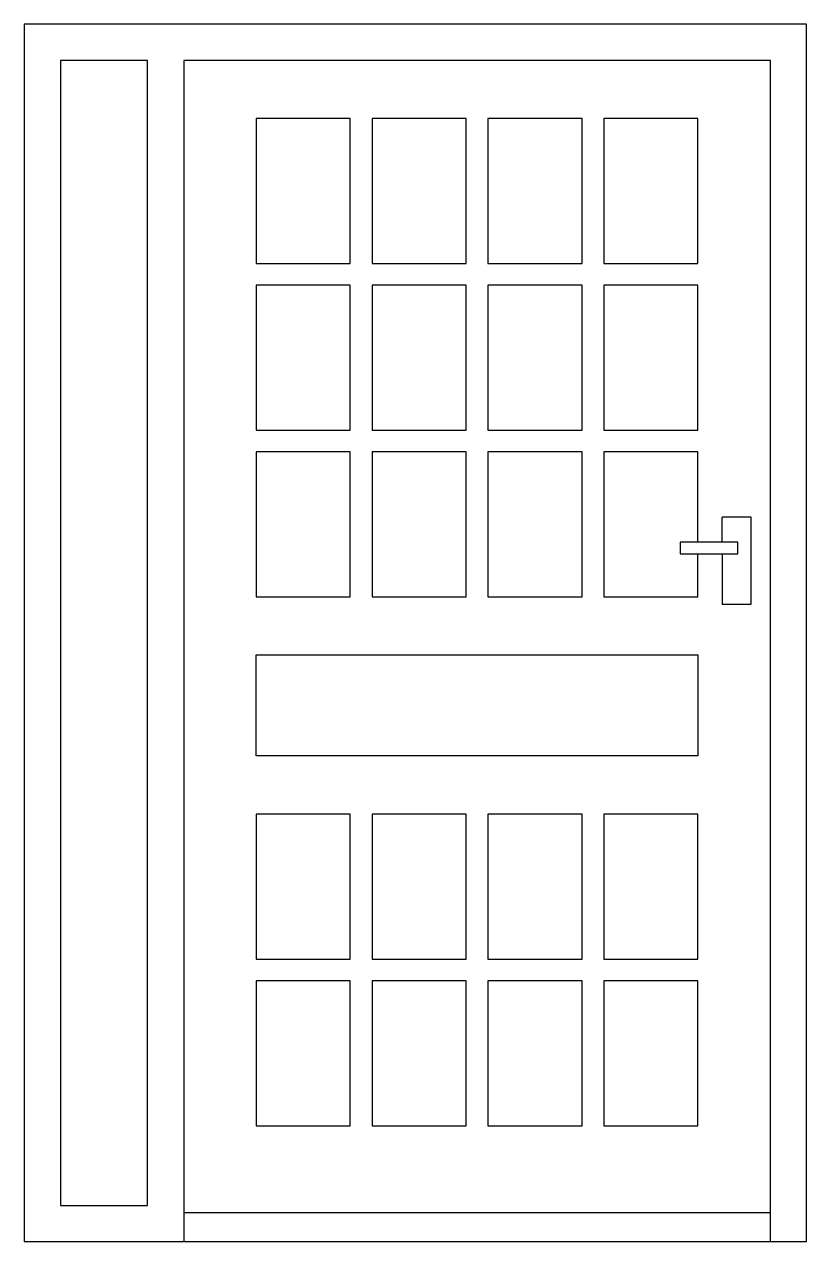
# Model space of a CAD drawing. Header units: millimetres. Extents: x -747.42 to -746.07, y 1747.63 to 1749.73.
import ezdxf

# ---------------------------------------------------------------- set-up
doc = ezdxf.new("R2010")
doc.units = ezdxf.units.MM
doc.header["$LTSCALE"] = 10
doc.layers.add('Portas', color=2, linetype='Continuous')

msp = doc.modelspace()

# ---------------------------------------------------------------- linework, layer by layer
at = {"layer": 'Portas', "color": 1}
for p, q in [((-747.1408, 1749.6675), (-747.1408, 1747.63)), ((-746.1283, 1749.6675), (-747.1408, 1749.6675)), ((-746.1283, 1747.63), (-746.1283, 1749.6675)), ((-746.2113, 1748.8367), (-746.2113, 1748.88)), ((-746.1613, 1748.88), (-746.2113, 1748.88)), ((-746.1613, 1748.73), (-746.1613, 1748.88)), ((-746.2843, 1748.8367), (-746.2843, 1748.8167)), ((-746.1843, 1748.8367), (-746.2843, 1748.8367)), ((-746.1843, 1748.8167), (-746.1843, 1748.8367)), ((-746.2843, 1748.8167), (-746.1843, 1748.8167)), ((-746.2113, 1748.8167), (-746.2113, 1748.73)), ((-746.2113, 1748.73), (-746.1613, 1748.73))]:
    msp.add_line(p, q, dxfattribs=at)
at = {"layer": 'Portas'}
msp.add_lwpolyline([(-746.0658, 1747.63), (-746.0658, 1749.73), (-747.4158, 1749.73), (-747.4158, 1747.63)], close=True, dxfattribs=at)
at = {"layer": 'Portas', "color": 1}
for points in [[(-747.2033, 1749.6675), (-747.3533, 1749.6675), (-747.3533, 1747.6925), (-747.2033, 1747.6925)], [(-746.8533, 1749.5675), (-747.0158, 1749.5675), (-747.0158, 1749.3175), (-746.8533, 1749.3175)], [(-746.6533, 1749.5675), (-746.8158, 1749.5675), (-746.8158, 1749.3175), (-746.6533, 1749.3175)], [(-746.4533, 1749.5675), (-746.6158, 1749.5675), (-746.6158, 1749.3175), (-746.4533, 1749.3175)], [(-746.2533, 1749.5675), (-746.4158, 1749.5675), (-746.4158, 1749.3175), (-746.2533, 1749.3175)], [(-746.8533, 1749.28), (-747.0158, 1749.28), (-747.0158, 1749.03), (-746.8533, 1749.03)], [(-746.6533, 1749.28), (-746.8158, 1749.28), (-746.8158, 1749.03), (-746.6533, 1749.03)], [(-746.4533, 1749.28), (-746.6158, 1749.28), (-746.6158, 1749.03), (-746.4533, 1749.03)], [(-746.2533, 1749.28), (-746.4158, 1749.28), (-746.4158, 1749.03), (-746.2533, 1749.03)], [(-746.8533, 1748.9925), (-747.0158, 1748.9925), (-747.0158, 1748.7425), (-746.8533, 1748.7425)], [(-746.6533, 1748.9925), (-746.8158, 1748.9925), (-746.8158, 1748.7425), (-746.6533, 1748.7425)], [(-746.4533, 1748.9925), (-746.6158, 1748.9925), (-746.6158, 1748.7425), (-746.4533, 1748.7425)], [(-747.0158, 1748.4682), (-747.0158, 1748.6425), (-746.2533, 1748.6425), (-746.2533, 1748.4682)], [(-746.8533, 1748.3675), (-747.0158, 1748.3675), (-747.0158, 1748.1175), (-746.8533, 1748.1175)], [(-746.6533, 1748.3675), (-746.8158, 1748.3675), (-746.8158, 1748.1175), (-746.6533, 1748.1175)], [(-746.4533, 1748.3675), (-746.6158, 1748.3675), (-746.6158, 1748.1175), (-746.4533, 1748.1175)], [(-746.2533, 1748.3675), (-746.4158, 1748.3675), (-746.4158, 1748.1175), (-746.2533, 1748.1175)], [(-746.8533, 1748.08), (-747.0158, 1748.08), (-747.0158, 1747.83), (-746.8533, 1747.83)], [(-746.6533, 1748.08), (-746.8158, 1748.08), (-746.8158, 1747.83), (-746.6533, 1747.83)], [(-746.4533, 1748.08), (-746.6158, 1748.08), (-746.6158, 1747.83), (-746.4533, 1747.83)], [(-746.2533, 1748.08), (-746.4158, 1748.08), (-746.4158, 1747.83), (-746.2533, 1747.83)], [(-746.2533, 1748.08), (-746.4158, 1748.08), (-746.4158, 1747.83), (-746.2533, 1747.83)]]:
    msp.add_lwpolyline(points, close=True, dxfattribs=at)
for points in [[(-746.2533, 1748.8367), (-746.2533, 1748.9925), (-746.4158, 1748.9925), (-746.4158, 1748.7425), (-746.2533, 1748.7425), (-746.2533, 1748.8167)], [(-747.1408, 1747.68), (-746.1283, 1747.68)]]:
    msp.add_lwpolyline(points, dxfattribs=at)

doc.saveas('drawing.dxf')
